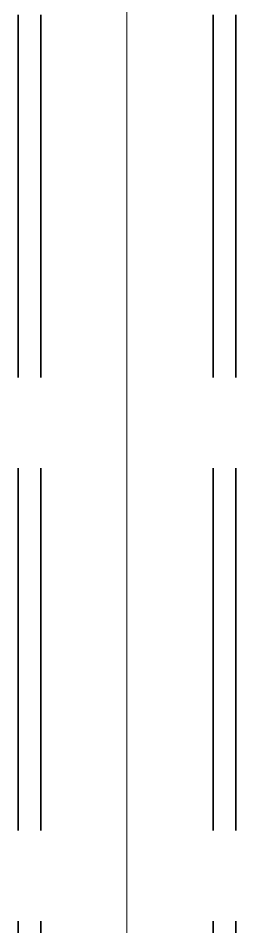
# Model space of a CAD drawing. Header units: millimetres. Extents: x 0 to 2382, y 0 to 420.
# Drawn here: x 288.21 to 290.61, y 238.62 to 248.65 of the extents above; entities that cross this region are included whole.
import ezdxf

# ---------------------------------------------------------------- set-up
doc = ezdxf.new("R2010")
doc.units = ezdxf.units.MM
doc.linetypes.add('IRAM-E-TRAZOS', pattern=[5, 4, -1])
doc.linetypes.add('IRAM-F-TRAZO-PUNTO', pattern=[20, 15, -2, 1, -2])
doc.layers.add('02-OCULTA', color=4, linetype='IRAM-E-TRAZOS', lineweight=35)
doc.layers.add('03-EJE', color=1, linetype='IRAM-F-TRAZO-PUNTO', lineweight=18)

msp = doc.modelspace()

# ---------------------------------------------------------------- linework, layer by layer
at = {"layer": '02-OCULTA'}
for p, q in [((288.212, 219.685), (288.212, 312.118)), ((288.462, 219.685), (288.462, 312.118)), ((290.362, 219.685), (290.362, 312.118)), ((290.612, 219.685), (290.612, 312.118))]:
    msp.add_line(p, q, dxfattribs=at)
at = {"layer": '03-EJE'}
msp.add_line((289.412, 216.41), (289.412, 324.362), dxfattribs=at)

doc.saveas('drawing.dxf')
